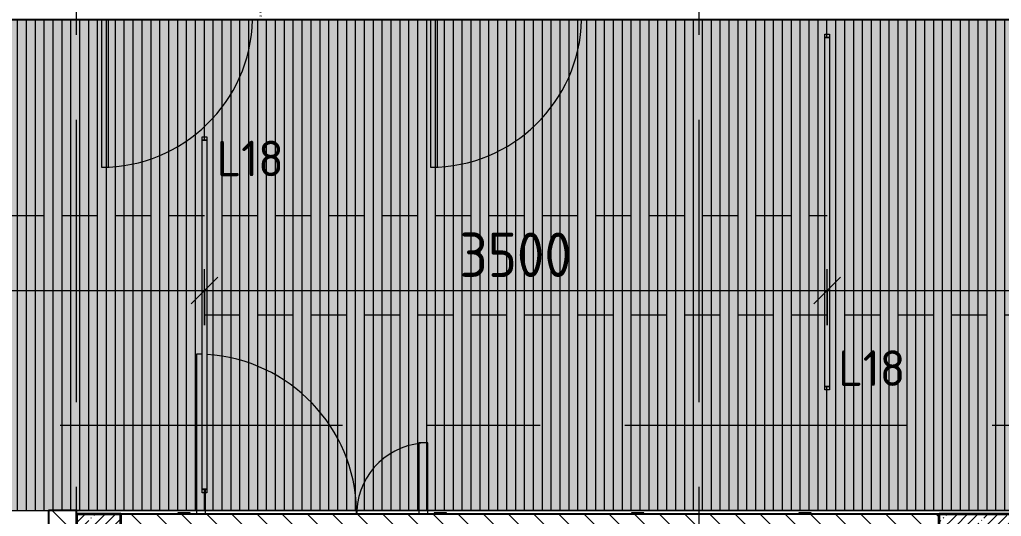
# Model space of a CAD drawing. Header units: millimetres. Extents: x 81682 to 274809, y -8553 to 29000.
# Drawn here: x 89041 to 94559, y 10588 to 13380 of the extents above; entities that cross this region are included whole.
import ezdxf

# ---------------------------------------------------------------- set-up
doc = ezdxf.new("R2010")
doc.units = ezdxf.units.MM
doc.linetypes.add('ADSK_Штрих_ш2 п1', pattern=[300, 200, -100])
doc.linetypes.add('Осевая', pattern=[3175, 635, -476.25, 1587.5, -476.25])
for name, color, linetype, lineweight in [('A-ANNO-DIMS', 7, 'Continuous', 9), ('A-ANNO-DIMS-100', 7, 'Continuous', 9), ('A-CLNG-PATT', 7, 'Continuous', 9), ('A-DETL-1', 7, 'ADSK_Штрих_ш2 п1', 9), ('A-DOOR', 7, 'Continuous', 9), ('A-DOOR-1', 7, 'Continuous', 13), ('A-DOOR-FRAM', 7, 'Continuous', 13), ('A-DOOR-FRAM-1', 7, 'Continuous', 9), ('E-LITE-EQPM-IDEN', 7, 'Continuous', 9), ('I-WALL', 7, 'Continuous', 9), ('Оси-2', 7, 'Осевая', 9)]:
    doc.layers.add(name, color=color, linetype=linetype, lineweight=lineweight)
for name, color, linetype, lineweight, true_color in [('A-ANNO-NOTE', 1, 'Continuous', 9, 0xff0000), ('A-CLNG-2', 7, 'Continuous', 9, 0xc0c0c0), ('A-WALL-2', 254, 'Continuous', 25, 0xbebebe), ('A-WALL-3', 254, 'Continuous', 35, 0xbebebe), ('A-WALL-4', 7, 'Continuous', 35, 0x3c3c3c), ('E-LITE-EQPM-1', 1, 'Continuous', 9, 0xff0000)]:
    doc.layers.add(name, color=color, linetype=linetype, lineweight=lineweight, true_color=true_color)
doc.layers.add('A-CLNG-PATT-1', color=7, linetype='Continuous', lineweight=9, transparency=1)
doc.styles.add('GOST Common', font='GOST_Common.ttf', dxfattribs={"height": 200})
doc.styles.add('ISOCPEUR_1', font='isocpeur.ttf', dxfattribs={"width": 0.9, "height": 250})
doc.dimstyles.new('ISO-2_5_0_9К_БОЛЬШОЙ_1', dxfattribs={"dimscale": 304.8, "dimtxt": 248.995294, "dimasz": 0.492126, "dimexe": 0.393701, "dimexo": 0.984252, "dimgap": 0, "dimtad": 1, "dimdec": 0, "dimrnd": 10, "dimzin": 0, "dimdsep": 46, "dimtxsty": 'ISOCPEUR_1', "dimblk1": 'OBLIQUE', "dimblk2": 'OBLIQUE', "dimsah": 1, "dimcen": 0.09, "dimdle": 0.393701, "dimazin": 0, "dimtfac": 1, "dimtdec": 4, "dimtix": 1, "dimtmove": 0, "dimatfit": 3, "dimfxl": 1, "dimtvp": 1, "dimtolj": 1, "dimtzin": 0, "dimarcsym": 2})
pattern_1 = [(45, (0, 0), (-57.024626, 57.024626), []), (45, (57.025, 0), (-57.024626, 57.024626), [100.806, -20.161, 3.353, -16.808])]
pattern_2 = [(135, (0, 0), (-70.71068, -70.71068), [])]

# ---------------------------------------------------------------- blocks, each defined once
blk = doc.blocks.new('110_Дверь_СКБ_1Ст_Внутренняя1 - Д-8 950x2100h_охрана-32352528-План расстановки осветительного оборудования 3 этажа в осях 23-33')
at = {"layer": 'A-DOOR'}
blk.add_arc((437.5, 110), 850, 90, 178.5796, dxfattribs=at)
at = {"layer": 'A-DOOR-1'}
for p, q in [((437.5, 960), (397.5, 960)), ((397.5, 960), (397.5, 131)), ((437.5, 131), (437.5, 960))]:
    blk.add_line(p, q, dxfattribs=at)
blk = doc.blocks.new('110_Дверь_СКБ_2Ст - Д-2а_п_ Из коридора на лестницу-32215207-План расстановки осветительного оборудования 3 этажа в осях 23-33')
at = {"layer": 'A-DOOR'}
for centre, radius, start, end in [((-637.5, 100), 900, 87.9367, 90), ((-637.5, 100), 900, 1.3415, 86.3142), ((662.5, 100), 400, 90, 176.9726), ((-637.5, 100), 900, 0, 1.3415), ((662.5, 100), 400, 176.9726, 180)]:
    blk.add_arc(centre, radius, start, end, dxfattribs=at)
at = {"layer": 'A-DOOR-1'}
for p, q in [((-637.5, 1000), (-637.5, 121)), ((-605.2, 1000), (-637.5, 1000)), ((662.5, 500), (612.5, 500)), ((612.5, 500), (612.5, 121)), ((662.5, 121), (662.5, 500)), ((-587.5, 121), (-587.5, 239.6)), ((-637.5, 121), (-637.5, 100)), ((-587.5, 100), (-587.5, 121)), ((612.5, 121), (612.5, 100)), ((662.5, 100), (662.5, 121))]:
    blk.add_line(p, q, dxfattribs=at)
at = {"layer": 'A-DOOR-FRAM'}
for p, q in [((-672.5, 108), (-742.5, 108)), ((-742.5, 108), (-742.5, 100)), ((-672.5, 100), (-672.5, 108)), ((767.5, 108), (697.5, 108)), ((697.5, 108), (697.5, 100)), ((767.5, 100), (767.5, 108))]:
    blk.add_line(p, q, dxfattribs=at)
blk = doc.blocks.new('110_Дверь_СКБ_1Ст_Внутренняя1 - Д-8 950x2100h_охрана-V3-План расстановки осветительного оборудования 3 этажа в осях 23-33')
at = {"layer": 'A-DOOR'}
blk.add_arc((437.5, 100), 850, 90, 178.6473, dxfattribs=at)
at = {"layer": 'A-DOOR-1'}
for p, q in [((437.5, 950), (397.5, 950)), ((397.5, 950), (397.5, 120)), ((437.5, 120), (437.5, 950))]:
    blk.add_line(p, q, dxfattribs=at)
at = {"layer": 'A-DOOR-FRAM'}
for p, q in [((-492.5, -100), (-492.5, -108)), ((-492.5, -108), (-422.5, -108)), ((-422.5, -108), (-422.5, -100)), ((447.5, -100), (447.5, -108)), ((447.5, -108), (517.5, -108)), ((517.5, -108), (517.5, -100))]:
    blk.add_line(p, q, dxfattribs=at)
blk = doc.blocks.new('110_Дверь_СКБ_1Ст_Внутренняя1 - Д-8 950x2100h_охрана-V5-План расстановки осветительного оборудования 3 этажа в осях 23-33')
at = {"layer": 'A-DOOR-FRAM-1'}
h = blk.add_hatch(dxfattribs=at)
h.set_pattern_fill('FP_9', color=256, style=0, pattern_type=2)
h.set_pattern_definition([(45, (-296.384, 164.685), (-14.1421, 14.1421), []), (135, (-296.384, 164.685), (-14.1421, -14.1421), [])])
h.paths.add_polyline_path([(-462.5, 100), (-461.5, -100), (-452.5, -99.6), (-452.5, 100)])
at = {"layer": 'A-DOOR'}
blk.add_arc((437.5, 100), 850, 90, 178.5796, dxfattribs=at)
at = {"layer": 'A-DOOR-1'}
for p, q in [((437.5, 950), (397.5, 950)), ((397.5, 950), (397.5, 121)), ((437.5, 121), (437.5, 950))]:
    blk.add_line(p, q, dxfattribs=at)
blk = doc.blocks.new('Downlight - Strip - 2000 мм-27655400-План расстановки осветительного оборудования 3 этажа в осях 23-33')
at = {"layer": 'E-LITE-EQPM-1'}
for p, q in [((-1000, -231.3), (-1000, -205.9)), ((-1000, -205.9), (-980.9, -205.9)), ((-980.9, -231.3), (-980.9, -205.9)), ((-980.9, -205.9), (981, -205.9)), ((-980.9, -205.9), (-980.9, -231.3)), ((-980.9, -231.3), (-980.9, -205.9)), ((-980.9, -205.9), (981, -205.9)), ((981, -205.9), (981, -231.3)), ((981, -231.3), (981, -205.9)), ((981, -205.9), (1000, -205.9)), ((981, -205.9), (981, -231.3)), ((1000, -205.9), (1000, -231.3)), ((-980.9, -231.3), (-1000, -231.3)), ((981, -231.3), (-980.9, -231.3)), ((981, -231.3), (-980.9, -231.3)), ((1000, -231.3), (981, -231.3))]:
    blk.add_line(p, q, dxfattribs=at)
blk = doc.blocks.new('DIMBLOCK84-План расстановки осветительного оборудования 3 этажа в осях 23-33')
at = {"layer": 'A-ANNO-DIMS-100'}
for p, q in [((86580, 11662.6), (86580, 11976.5)), ((90080, 11662.6), (90080, 11976.5)), ((86460, 11856.5), (90080, 11856.5)), ((86580, 11856.5), (86580, 11662.6)), ((90080, 11856.5), (90080, 11662.6))]:
    blk.add_line(p, q, dxfattribs=at)
at = {"layer": 'A-ANNO-DIMS-100', "lineweight": 20}
for p, q in [((86580, 11856.5), (86655, 11931.5)), ((90080, 11856.5), (90155, 11931.5)), ((86580, 11856.5), (86505, 11781.5)), ((90080, 11856.5), (90005, 11781.5))]:
    blk.add_line(p, q, dxfattribs=at)
at = {"layer": 'A-ANNO-DIMS-100', "color": 0, "insert": (88014, 12183.1), "char_height": 250, "width": 758.478, "attachment_point": 1, "line_spacing_factor": 1.149209, "style": 'ISOCPEUR_1'}
blk.add_mtext('3500', dxfattribs=at)
blk = doc.blocks.new('_Oblique')
at = {"color": 0, "linetype": 'ByBlock', "lineweight": -2}
blk.add_line((-0.5, -0.5), (0.5, 0.5), dxfattribs=at)
blk = doc.blocks.new('DIMBLOCK85-План расстановки осветительного оборудования 3 этажа в осях 23-33')
at = {"layer": 'A-ANNO-DIMS-100'}
for p, q in [((90080, 11662.6), (90080, 11976.5)), ((93580, 11662.6), (93580, 11976.5)), ((90080, 11856.5), (93580, 11856.5)), ((90080, 11856.5), (90080, 11662.6)), ((93580, 11856.5), (93580, 11662.6))]:
    blk.add_line(p, q, dxfattribs=at)
at = {"layer": 'A-ANNO-DIMS-100', "lineweight": 20}
for p, q in [((90080, 11856.5), (90155, 11931.5)), ((93580, 11856.5), (93655, 11931.5)), ((90080, 11856.5), (90005, 11781.5)), ((93580, 11856.5), (93505, 11781.5))]:
    blk.add_line(p, q, dxfattribs=at)
at = {"layer": 'A-ANNO-DIMS-100', "color": 0, "insert": (91514, 12183.1), "char_height": 250, "width": 758.478, "attachment_point": 1, "line_spacing_factor": 1.149209, "style": 'ISOCPEUR_1'}
blk.add_mtext('3500', dxfattribs=at)
blk = doc.blocks.new('DIMBLOCK86-План расстановки осветительного оборудования 3 этажа в осях 23-33')
at = {"layer": 'A-ANNO-DIMS-100'}
for p, q in [((93580, 11662.6), (93580, 11976.5)), ((97082, 11662.6), (97082, 11976.5)), ((93580, 11856.5), (97082, 11856.5)), ((93580, 11856.5), (93580, 11662.6)), ((97082, 11856.5), (97082, 11662.6))]:
    blk.add_line(p, q, dxfattribs=at)
at = {"layer": 'A-ANNO-DIMS-100', "lineweight": 20}
for p, q in [((93580, 11856.5), (93655, 11931.5)), ((97082, 11856.5), (97157, 11931.5)), ((93580, 11856.5), (93505, 11781.5)), ((97082, 11856.5), (97007, 11781.5))]:
    blk.add_line(p, q, dxfattribs=at)
at = {"layer": 'A-ANNO-DIMS-100', "color": 0, "insert": (95015, 12183.1), "char_height": 250, "width": 758.478, "attachment_point": 1, "line_spacing_factor": 1.149209, "style": 'ISOCPEUR_1'}
blk.add_mtext('3500', dxfattribs=at)

msp = doc.modelspace()

# ---------------------------------------------------------------- hatches: boundary and pattern name
at = {"layer": 'A-ANNO-NOTE'}
for points in [[(97271.6, 10621), (97398, 10621), (97398, 11341), (98479, 11341), (98479, 13379), (84991, 13379), (84991, 13369.6), (85503.5, 13369.6), (85503.5, 13375.6), (85566.5, 13375.6), (85566.5, 13312.6), (85560.5, 13312.6), (85560.5, 13369.6), (85520, 13369.6), (85520.3, 13341.8), (85538, 13341.8), (85537.7, 12573.8), (85520, 12573.8), (85521.2, 12546), (85560.5, 12546), (85560.5, 12603), (85566.5, 12603), (85566.5, 12540), (85503.5, 12540), (85503.5, 12546), (84991, 12546), (84991, 10621), (97094.7, 10621)], [(93592.7, 11317.1), (93567.3, 11317.1), (93567.3, 13279), (93592.7, 13279), (93592.7, 11771)], [(90067.3, 10739.6), (90067.3, 12701.5), (90092.7, 12701.5), (90092.7, 10739.6)]]:
    msp.add_hatch(color=256, dxfattribs=at).paths.add_polyline_path(points)
at = {"layer": 'A-CLNG-PATT'}
h = msp.add_hatch(dxfattribs=at)
h.set_pattern_fill('FP_26', color=256, style=0, pattern_type=2)
h.set_pattern_definition([(270, (97278.964, 18939.26), (50, 3e-15), [])])
h.paths.add_polyline_path([(97271.6, 10621), (97398, 10621), (97398, 11341), (98479, 11341), (98479, 13379), (84991, 13379), (84991, 13369.6), (85503.5, 13369.6), (85503.5, 13375.6), (85566.5, 13375.6), (85566.5, 13312.6), (85560.5, 13312.6), (85560.5, 13369.6), (85520, 13369.6), (85520.3, 13341.8), (85538, 13341.8), (85537.7, 12573.8), (85520, 12573.8), (85521.2, 12546), (85560.5, 12546), (85560.5, 12603), (85566.5, 12603), (85566.5, 12540), (85503.5, 12540), (85503.5, 12546), (84991, 12546), (84991, 10621), (97094.7, 10621)])
h.paths.add_polyline_path([(97069.3, 10739.6), (97069.3, 12701.5), (97094.7, 12701.5), (97094.7, 10739.6)])
h.paths.add_polyline_path([(90067.3, 10739.6), (90067.3, 12701.5), (90092.7, 12701.5), (90092.7, 10739.6)])
h.paths.add_polyline_path([(93592.7, 11317.1), (93567.3, 11317.1), (93567.3, 13279), (93592.7, 13279), (93592.7, 11771)])
h.paths.add_polyline_path([(86592.7, 11317.1), (86567.3, 11317.1), (86567.3, 13279), (86592.7, 13279), (86592.7, 11771)])
h.paths.add_polyline_path([(85159, 12609), (85211, 12609), (85211, 13306.6), (85159, 13306.6), (85159, 12636.2)])
h.paths.add_polyline_path([(85229, 12609), (85281, 12609), (85281, 13306.6), (85229, 13306.6), (85229, 12636.2)])
h.paths.add_polyline_path([(85089, 12609), (85141, 12609), (85141, 13306.6), (85089, 13306.6), (85089, 12636.2)])
h.paths.add_polyline_path([(85347.9, 12609), (85351, 12609), (85351, 13306.6), (85299, 13306.6), (85299, 12609)])
h.paths.add_polyline_path([(85421, 12609), (85421, 13306.6), (85369, 13306.6), (85369, 12609)])
h.paths.add_polyline_path([(85071, 12609), (85071, 13306.6), (85019, 13306.6), (85019, 12609), (85029.9, 12609)])
h.paths.add_polyline_path([(85439, 12609), (85520, 12609), (85520, 13306.6), (85439, 13306.6), (85439, 12636.2)])
h.paths.add_polyline_path([(85001, 12609), (85001, 13306.6), (84991, 13306.6), (84991, 12609)])
at = {"layer": 'A-CLNG-PATT-1'}
h = msp.add_hatch(color=256, dxfattribs=at)
h.paths.add_polyline_path([(97398, 10621), (97398, 11341), (98479, 11341), (98479, 13379), (84991, 13379), (84991, 13369.6), (85503.5, 13369.6), (85503.5, 13375.6), (85566.5, 13375.6), (85566.5, 13312.6), (85560.5, 13312.6), (85560.5, 13369.6), (85520, 13369.6), (85520.3, 13341.8), (85538, 13341.8), (85537.7, 12573.8), (85520, 12573.8), (85521.2, 12546), (85560.5, 12546), (85560.5, 12603), (85566.5, 12603), (85566.5, 12540), (85503.5, 12540), (85503.5, 12546), (84991, 12546), (84991, 10621), (97271.6, 10621)])
h.paths.add_polyline_path([(97069.3, 10739.6), (97069.3, 12701.5), (97094.7, 12701.5), (97094.7, 10739.6)])
h.paths.add_polyline_path([(90067.3, 10739.6), (90067.3, 12701.5), (90092.7, 12701.5), (90092.7, 10739.6)])
h.paths.add_polyline_path([(93592.7, 11317.1), (93567.3, 11317.1), (93567.3, 13279), (93592.7, 13279), (93592.7, 11341)])
h.paths.add_polyline_path([(86592.7, 11317.1), (86567.3, 11317.1), (86567.3, 13279), (86592.7, 13279), (86592.7, 11341)])
h.paths.add_polyline_path([(84991, 12609), (85001, 12609), (85001, 13306.6), (84991, 13306.6), (84991, 12636.2)])
h.paths.add_polyline_path([(85299, 12609), (85351, 12609), (85351, 13306.6), (85299, 13306.6), (85299, 12636.2)])
h.paths.add_polyline_path([(85188.9, 12609), (85211, 12609), (85211, 13306.6), (85159, 13306.6), (85159, 12609)])
h.paths.add_polyline_path([(85506.9, 12609), (85520, 12609), (85520, 13306.6), (85439, 13306.6), (85439, 12609)])
h.paths.add_polyline_path([(85229, 12609), (85281, 12609), (85281, 13306.6), (85229, 13306.6), (85229, 12636.2)])
h.paths.add_polyline_path([(85141, 12609), (85141, 13306.6), (85089, 13306.6), (85089, 12609)])
h.paths.add_polyline_path([(85421, 12609), (85421, 13306.6), (85369, 13306.6), (85369, 12609)])
h.paths.add_polyline_path([(85071, 12609), (85071, 13306.6), (85019, 13306.6), (85019, 12609), (85029.9, 12609)])
at = {"layer": 'I-WALL'}
h = msp.add_hatch(dxfattribs=at)
h.set_pattern_fill('FP_2', color=256, style=0, pattern_type=2)
h.set_pattern_definition(pattern_2)
h.paths.add_polyline_path([(89360, 10420), (89360, 10620), (89203.5, 10620), (89203.5, 10420)])
h = msp.add_hatch(dxfattribs=at)
h.set_pattern_fill('FP_3', color=256, style=0, pattern_type=2)
h.set_pattern_definition(pattern_1)
h.paths.add_polyline_path([(89360, 7700), (89610, 7700), (89610, 10600), (89360, 10600), (89360, 10040.6)])
h = msp.add_hatch(dxfattribs=at)
h.set_pattern_fill('FP_2', color=256, style=0, pattern_type=2)
h.set_pattern_definition(pattern_2)
h.paths.add_polyline_path([(104902.7, 10400), (107130, 10400), (107130, 10600), (101610, 10600), (101610, 10400), (102359, 10400)])
h.paths.add_polyline_path([(89610, 10400), (94210, 10400), (94210, 10600), (89610, 10600), (89610, 10473.2)])
h = msp.add_hatch(dxfattribs=at)
h.set_pattern_fill('FP_3', color=256, style=0, pattern_type=2)
h.set_pattern_definition(pattern_1)
h.paths.add_polyline_path([(98543.4, 10380), (101610, 10380), (101610, 10600), (94210, 10600), (94210, 10380), (97271.6, 10380)])

# ---------------------------------------------------------------- linework, layer by layer
at = {"layer": 'A-ANNO-NOTE'}
for p, q in [((98479, 13379), (84991, 13379)), ((93567.3, 11317.1), (93567.3, 13279)), ((93567.3, 13279), (93592.7, 13279)), ((93592.7, 13279), (93592.7, 11771)), ((90067.3, 10739.6), (90067.3, 12701.5)), ((90067.3, 12701.5), (90092.7, 12701.5)), ((90092.7, 12701.5), (90092.7, 10739.6)), ((93592.7, 11771), (93592.7, 11317.1)), ((93592.7, 11317.1), (93567.3, 11317.1)), ((90092.7, 10739.6), (90067.3, 10739.6)), ((84991, 10621), (97094.7, 10621))]:
    msp.add_line(p, q, dxfattribs=at)
at = {"layer": 'A-CLNG-2'}
msp.add_line((84991, 10621), (97398, 10621), dxfattribs=at)
at = {"layer": 'A-DETL-1'}
for p, q in [((86580, 12279.5), (93580, 12279.5)), ((90080, 11720.5), (97072, 11720.5))]:
    msp.add_line(p, q, dxfattribs=at)
at = {"layer": 'A-WALL-2'}
for p, q in [((84990, 13380), (98480, 13380)), ((89360, 10620), (89203.5, 10620)), ((89203.5, 10620), (89203.5, 10420)), ((89360, 10420), (89360, 10620)), ((94210, 10600), (89610, 10600))]:
    msp.add_line(p, q, dxfattribs=at)
at = {"layer": 'A-WALL-3'}
for p, q in [((89610, 10600), (89360, 10600)), ((89360, 10600), (89360, 10400)), ((89610, 150), (89610, 10600)), ((94210, 10400), (94210, 10600))]:
    msp.add_line(p, q, dxfattribs=at)
at = {"layer": 'A-WALL-4'}
msp.add_line((101610, 10600), (94210, 10600), dxfattribs=at)
at = {"layer": 'I-WALL'}
for p, q in [((98479, 13379), (84991, 13379)), ((89203.5, 10621), (89203.5, 10620)), ((97399, 10620), (89360, 10620))]:
    msp.add_line(p, q, dxfattribs=at)
at = {"layer": 'Оси-2'}
for p, q in [((89360, 593.7), (89360, 18900)), ((92860, 593.7), (92860, 18900)), ((84981.8, 11100), (122730, 11100))]:
    msp.add_line(p, q, dxfattribs=at)

# ---------------------------------------------------------------- block references
at = {"layer": 'A-DOOR', "rotation": 180}
for name, p in [('110_Дверь_СКБ_1Ст_Внутренняя1 - Д-8 950x2100h_охрана-V5-План расстановки осветительного оборудования 3 этажа в осях 23-33', (89937.5, 13500)), ('110_Дверь_СКБ_1Ст_Внутренняя1 - Д-8 950x2100h_охрана-32352528-План расстановки осветительного оборудования 3 этажа в осях 23-33', (91787.5, 13510)), ('110_Дверь_СКБ_1Ст_Внутренняя1 - Д-8 950x2100h_охрана-V3-План расстановки осветительного оборудования 3 этажа в осях 23-33', (92997.5, 10500))]:
    msp.add_blockref(name, p, dxfattribs=at)
at = {"layer": 'A-DOOR'}
msp.add_blockref('110_Дверь_СКБ_2Ст - Д-2а_п_ Из коридора на лестницу-32215207-План расстановки осветительного оборудования 3 этажа в осях 23-33', (90672.5, 10500), dxfattribs=at)
at = {"layer": 'E-LITE-EQPM-1', "rotation": 89.9999999999999}
for p in [(93361.4, 12298), (89861.4, 11720.5)]:
    msp.add_blockref('Downlight - Strip - 2000 мм-27655400-План расстановки осветительного оборудования 3 этажа в осях 23-33', p, dxfattribs=at)

# ---------------------------------------------------------------- texts
at = {"layer": 'E-LITE-EQPM-IDEN', "char_height": 200, "width": 472.996, "attachment_point": 1, "style": 'GOST Common'}
for insert in [(90148.4, 12699.4), (93642.7, 11520.7)]:
    msp.add_mtext('L18', dxfattribs=dict(at, insert=insert))

# ---------------------------------------------------------------- dimensions: what is measured, and where the dimension line sits
at = {"layer": 'A-ANNO-DIMS'}
for base, p1, p2, override, picture, middle in [((90080, 11856.5), (86580, 11962.6), (90080, 11962.6), {"dimpost": '<>', "dimfxl": 3500}, 'DIMBLOCK84-План расстановки осветительного оборудования 3 этажа в осях 23-33', (88330, 11981.5)), ((93580, 11856.5), (90080, 11962.6), (93580, 11962.6), {"dimpost": '<>', "dimfxl": 3500}, 'DIMBLOCK85-План расстановки осветительного оборудования 3 этажа в осях 23-33', (91830, 11981.5)), ((97082, 11856.5), (93580, 11962.6), (97082, 11962.6), {"dimpost": '<>', "dimfxl": 3502.000013}, 'DIMBLOCK86-План расстановки осветительного оборудования 3 этажа в осях 23-33', (95331, 11981.5))]:
    dim = msp.add_linear_dim(base=base, p1=p1, p2=p2, dimstyle='ISO-2_5_0_9К_БОЛЬШОЙ_1', override=override, dxfattribs=at)
    dim.commit()
    dim.dimension.update_dxf_attribs({"geometry": picture, "text_midpoint": middle})

doc.saveas('drawing.dxf')
